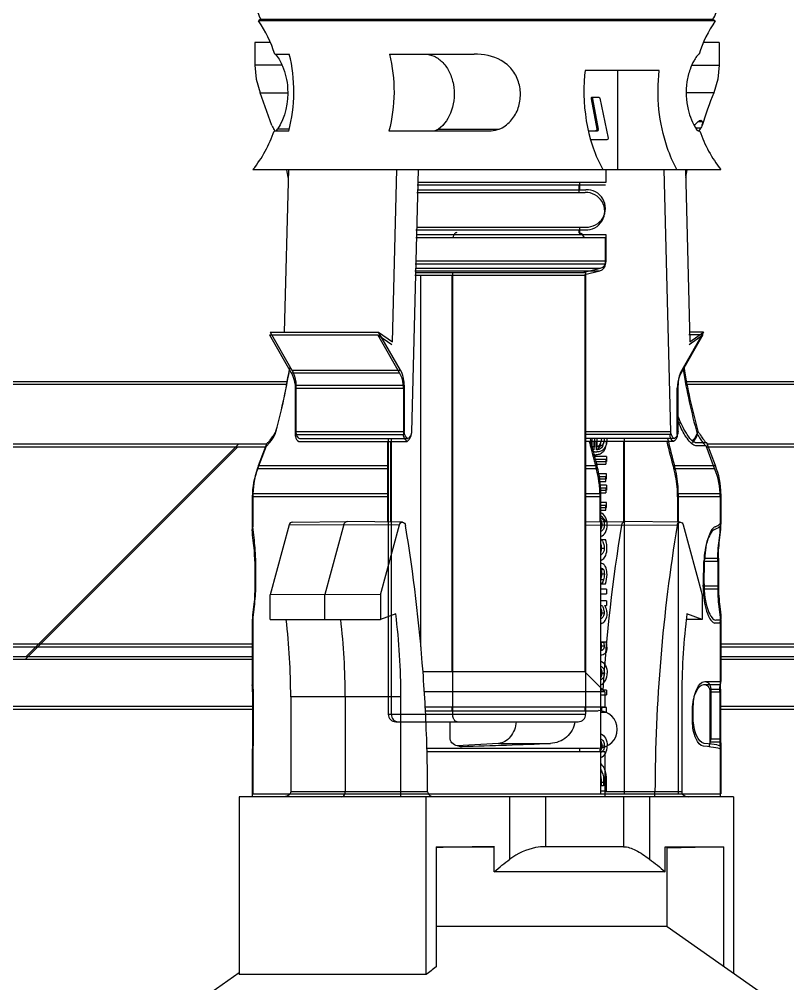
# Model space of a CAD drawing. Header units: millimetres. Extents: x 10297564 to 11610295, y -9287743 to -8409454.
# Drawn here: x 10533143 to 10533761, y -9103235 to -9102460 of the extents above; entities that cross this region are included whole.
import ezdxf

# ---------------------------------------------------------------- set-up
doc = ezdxf.new("R2010")
doc.units = ezdxf.units.MM
doc.header["$LTSCALE"] = 100
doc.layers.add('-0', color=7, linetype='Continuous')

# ---------------------------------------------------------------- blocks, each defined once
blk = doc.blocks.new('인버터 외형도')
at = {"layer": '-0', "linetype": 'Continuous'}
for p, q in [((123147.56, 34298.07), (123146.15, 34297.1)), ((123421.5, 34297.1), (123146.15, 34297.1)), ((123147.56, 34298.07), (123420.09, 34298.07)), ((123420.09, 34298.07), (123421.5, 34297.1)), ((123153.22, 34284.11), (123143.87, 34284.11)), ((123143.87, 34284.11), (123143.87, 34270.43)), ((123423.78, 34284.11), (123414.43, 34284.11)), ((123423.78, 34284.11), (123423.78, 34270.43)), ((123155.88, 34277.06), (123164.65, 34277.06)), ((123225.07, 34277.06), (123276.03, 34277.06)), ((123411.65, 34277.06), (123411.77, 34277.06)), ((123160.22, 34270.43), (123143.87, 34270.43)), ((123143.87, 34270.43), (123144.67, 34261.95)), ((123387.75, 34267.11), (123343.02, 34267.11)), ((123362.58, 34267.11), (123362.58, 34207.48)), ((123407.43, 34270.43), (123423.78, 34270.43)), ((123423.78, 34270.43), (123422.98, 34261.95)), ((123144.67, 34261.95), (123147.06, 34253.77)), ((123422.98, 34261.95), (123420.59, 34253.77)), ((123147.06, 34253.77), (123163.64, 34253.77)), ((123154.12, 34234.02), (123147.06, 34253.77)), ((123347.62, 34250.08), (123346.61, 34250.08)), ((123346.61, 34250.08), (123350.04, 34231.82)), ((123347.16, 34251.02), (123351.31, 34251.02)), ((123351.04, 34231.82), (123347.62, 34250.08)), ((123351.85, 34250.47), (123356.83, 34226.48)), ((123420.59, 34253.77), (123404.01, 34253.77)), ((123409.67, 34232.66), (123412.84, 34232.66)), ((123411.19, 34236.39), (123413.63, 34236.39)), ((123164.29, 34230.71), (123155.43, 34230.71)), ((123156.01, 34230.85), (123156.09, 34230.72)), ((123164.5, 34231.77), (123157.46, 34231.77)), ((123286.41, 34230.71), (123224.71, 34230.71)), ((123254.52, 34231.77), (123291.17, 34231.77)), ((123349.52, 34230.89), (123345.04, 34230.66)), ((123345.05, 34230.6), (123350.52, 34230.89)), ((123350.52, 34230.89), (123349.52, 34230.89)), ((123351.04, 34231.82), (123350.04, 34231.82)), ((123412.22, 34230.71), (123411.22, 34230.71)), ((123411.64, 34230.85), (123411.55, 34230.72)), ((123346.5, 34225.53), (123356.3, 34225.53)), ((123142.74, 34207.48), (123424.91, 34207.48)), ((123164.08, 34207.48), (123161.61, 34109.5)), ((123163.16, 34207.49), (123163.19, 34207.32)), ((123226.82, 34103.7), (123229.44, 34207.48)), ((123242.3, 34207.48), (123238.31, 34049.4)), ((123355.76, 34199.95), (123355.76, 34207.48)), ((123394.69, 34049.4), (123390.7, 34207.48)), ((123403.56, 34207.48), (123406.18, 34103.7)), ((123404.49, 34207.49), (123404.46, 34207.32)), ((123241.67, 34198.23), (123355.32, 34198.23)), ((123242.11, 34199.95), (123355.76, 34199.95)), ((123339.37, 34193.62), (123339.37, 34198.23)), ((123339.81, 34195.34), (123339.81, 34199.95)), ((123241.56, 34193.62), (123343.05, 34193.62)), ((123241.99, 34195.34), (123343.48, 34195.34)), ((123241.03, 34171.05), (123343.05, 34171.05)), ((123355.76, 34168.05), (123241.3, 34168.05)), ((123241.46, 34172.77), (123343.48, 34172.77)), ((123339.37, 34169.26), (123339.37, 34171.05)), ((123339.81, 34168.05), (123339.81, 34172.77)), ((123355.76, 34152.45), (123355.76, 34168.05)), ((123355.32, 34166.33), (123240.87, 34166.33)), ((123355.32, 34150.74), (123355.32, 34166.33)), ((123240.48, 34150.74), (123355.32, 34150.74)), ((123240.91, 34152.45), (123355.76, 34152.45)), ((123240.37, 34146.34), (123351.86, 34146.34)), ((123240.73, 34145.47), (123343.34, 34145.47)), ((123240.8, 34148.06), (123352.29, 34148.06)), ((123263.23, 33879.11), (123263.23, 34145.47)), ((123341.46, 34145.47), (123352.29, 34148.06)), ((123342.83, 34144.19), (123351.86, 34146.34)), ((123343.34, 34145.47), (123343.34, 33879.11)), ((123240.3, 34143.76), (123342.91, 34143.76)), ((123243.69, 34143.76), (123243.69, 33919.73)), ((123262.79, 33904.61), (123262.79, 34143.76)), ((123263.14, 34143.76), (123263.14, 33904.61)), ((123342.83, 34144.19), (123342.83, 34143.76)), ((123342.91, 34143.76), (123342.91, 33904.61)), ((123152.72, 34107.78), (123218.08, 34107.78)), ((123152.72, 34107.78), (123165.83, 34084.92)), ((123153.16, 34109.5), (123218.51, 34109.5)), ((123153.16, 34109.5), (123166.26, 34086.63)), ((123218.08, 34107.78), (123226.39, 34101.98)), ((123231.18, 34084.92), (123218.08, 34107.78)), ((123218.51, 34109.5), (123226.82, 34103.7)), ((123231.62, 34086.63), (123218.51, 34109.5)), ((123414.06, 34107.78), (123400.95, 34084.92)), ((123414.49, 34109.5), (123401.39, 34086.63)), ((123414.06, 34107.78), (123405.6, 34107.78)), ((123405.75, 34101.98), (123414.06, 34107.78)), ((123414.49, 34109.5), (123406.03, 34109.5)), ((123406.18, 34103.7), (123414.49, 34109.5)), ((123166.26, 34086.63), (123231.62, 34086.63)), ((123165.83, 34084.92), (123231.18, 34084.92)), ((123163.03, 34077.84), (122952.27, 34077.84)), ((123163.47, 34079.56), (122952.71, 34079.56)), ((123168.16, 34075.73), (123233.51, 34075.73)), ((123168.16, 34075.73), (123168.16, 34047.84)), ((123168.59, 34077.44), (123233.94, 34077.44)), ((123168.59, 34077.44), (123168.59, 34049.55)), ((123233.51, 34075.73), (123233.51, 34047.84)), ((123233.94, 34077.44), (123233.94, 34049.55)), ((123398.62, 34047.84), (123398.62, 34075.73)), ((123399.06, 34049.55), (123399.06, 34077.44)), ((123614.5, 34077.84), (123403.74, 34077.84)), ((123614.94, 34079.56), (123404.18, 34079.56)), ((123168.16, 34047.84), (123233.51, 34047.84)), ((123168.59, 34049.55), (123233.94, 34049.55)), ((123394.25, 34047.68), (123342.91, 34047.68)), ((123394.69, 34049.4), (123343.34, 34049.4)), ((123150.55, 34040.22), (122964.76, 34040.22)), ((123150.99, 34041.94), (122965.19, 34041.94)), ((123005.57, 33912.3), (123133.49, 34040.22)), ((123006.01, 33914.02), (123133.92, 34041.94)), ((123145.64, 34027.26), (123150.83, 34040.95)), ((123146.07, 34028.98), (123151.26, 34042.66)), ((123150.99, 34040.94), (123150.83, 34040.95)), ((123151.01, 34040.94), (123150.99, 34040.94)), ((123151.43, 34042.65), (123151.26, 34042.66)), ((123151.44, 34042.65), (123151.43, 34042.65)), ((123170.34, 34043.61), (123235.7, 34043.61)), ((123170.78, 34045.32), (123236.13, 34045.32)), ((123223.87, 34043.61), (123223.87, 33995.08)), ((123224.31, 34045.32), (123224.31, 33879.11)), ((123225.69, 34043.61), (123225.69, 33995.06)), ((123225.7, 34043.61), (123225.7, 33995.06)), ((123226.14, 34045.32), (123226.14, 33879.11)), ((123396.44, 34043.61), (123342.91, 34043.6)), ((123396.87, 34045.32), (123343.34, 34045.32)), ((123346.74, 34043.6), (123346.74, 34038.92)), ((123347.17, 34045.32), (123347.17, 34040.64)), ((123348.25, 34043.6), (123348.25, 34038.43)), ((123348.68, 34045.32), (123348.68, 34040.15)), ((123349.84, 34038.43), (123349.84, 34043.6)), ((123350.28, 34040.15), (123350.28, 34045.32)), ((123366.12, 34043.61), (123366.12, 33995.39)), ((123366.55, 34045.32), (123366.55, 33831.08)), ((123421.14, 34027.26), (123415.95, 34040.95)), ((123602.02, 34040.22), (123416.23, 34040.22)), ((123421.57, 34028.98), (123416.38, 34042.66)), ((123602.46, 34041.94), (123416.66, 34041.94)), ((123355.97, 34034.43), (123348.8, 34034.43)), ((123355.97, 34034.43), (123355.97, 34031.57)), ((123146.07, 34028.98), (123224.31, 34028.98)), ((123343.34, 34028.98), (123350.19, 34028.98)), ((123355.53, 34032.71), (123348.37, 34032.71)), ((123349.09, 34029.85), (123355.53, 34029.85)), ((123349.53, 34031.57), (123355.97, 34031.57)), ((123355.53, 34032.71), (123355.53, 34029.85)), ((123396.94, 34028.98), (123421.57, 34028.98)), ((123145.64, 34027.26), (123223.95, 34027.26)), ((123342.83, 34027.26), (123349.75, 34027.26)), ((123355.97, 34023.98), (123351.34, 34023.98)), ((123355.97, 34021.13), (123355.97, 34023.98)), ((123396.5, 34027.26), (123421.14, 34027.26)), ((123355.53, 34022.26), (123350.9, 34022.26)), ((123351.33, 34019.41), (123355.53, 34019.41)), ((123351.77, 34021.13), (123355.97, 34021.13)), ((123355.97, 34017.12), (123352.25, 34017.12)), ((123355.53, 34019.41), (123355.53, 34022.26)), ((123355.97, 34017.12), (123355.97, 34014.27)), ((123224.31, 34011.95), (123142.74, 34011.95)), ((123142.74, 34011.95), (123142.74, 33992.14)), ((123352.48, 34011.95), (123343.34, 34011.95)), ((123355.53, 34015.4), (123351.82, 34015.4)), ((123351.94, 34012.55), (123355.53, 34012.55)), ((123352.38, 34014.27), (123355.97, 34014.27)), ((123352.48, 33831.08), (123352.48, 34011.95)), ((123355.53, 34015.4), (123355.53, 34012.55)), ((123424.91, 34011.95), (123399.23, 34011.95)), ((123399.23, 34011.95), (123399.23, 33831.08)), ((123424.91, 34011.95), (123424.91, 33993.64)), ((123223.95, 34010.23), (123142.31, 34010.23)), ((123142.31, 34010.23), (123142.31, 33990.42)), ((123352.04, 34010.23), (123342.83, 34010.23)), ((123352.04, 33995.2), (123352.04, 34010.23)), ((123355.97, 34006.68), (123352.48, 34006.68)), ((123355.97, 34003.82), (123355.97, 34006.68)), ((123424.47, 34010.23), (123398.79, 34010.23)), ((123398.79, 34010.23), (123398.79, 33994.99)), ((123424.47, 34010.23), (123424.47, 33991.92)), ((123355.53, 34004.96), (123352.04, 34004.96)), ((123352.04, 34002.1), (123355.53, 34002.1)), ((123352.48, 34003.82), (123355.97, 34003.82)), ((123355.53, 34002.1), (123355.53, 34004.96)), ((123166.35, 33994.97), (123199.57, 33995.4)), ((123199.57, 33995.4), (123199.62, 33995.4)), ((123232.85, 33994.97), (123199.62, 33995.4)), ((123342.83, 33995.08), (123367.16, 33995.4)), ((123367.16, 33995.4), (123367.2, 33995.4)), ((123400.43, 33994.97), (123367.2, 33995.4)), ((123424.44, 33993.73), (123424.15, 33993.64)), ((123164.57, 33993.27), (123153.18, 33951.18)), ((123164.57, 33993.27), (123197.5, 33993.42)), ((123197.5, 33993.42), (123186.09, 33951.26)), ((123197.5, 33993.42), (123231.03, 33993.27)), ((123219.64, 33951.18), (123231.03, 33993.27)), ((123365, 33993.05), (123342.83, 33992.98)), ((123353.12, 33993.34), (123354.64, 33993.34)), ((123398.54, 33992.95), (123365, 33993.05)), ((123402.21, 33993.27), (123413.59, 33951.18)), ((123424.01, 33992.01), (123423.72, 33991.92)), ((123352.48, 33984.38), (123355.33, 33984.38)), ((123352.48, 33984.21), (123353.14, 33984.21)), ((123353.14, 33984.38), (123353.14, 33984.21)), ((123353.03, 33979.33), (123354.55, 33979.33)), ((123143.8, 33971.43), (123143.8, 33954.74)), ((123144.23, 33973.15), (123144.23, 33956.46)), ((123414.7, 33971.43), (123422.98, 33971.43)), ((123415.14, 33973.15), (123423.41, 33973.15)), ((123422.98, 33971.43), (123422.98, 33954.74)), ((123423.41, 33973.15), (123423.41, 33956.46)), ((123352.48, 33970), (123352.63, 33970)), ((123354.24, 33966.08), (123352.72, 33966.08)), ((123354.04, 33960.08), (123352.52, 33960.08)), ((123354.62, 33963.49), (123353.11, 33963.49)), ((123353.09, 33957.91), (123352.48, 33957.91)), ((123352.48, 33957.76), (123355.28, 33957.76)), ((123355.97, 33954.61), (123352.48, 33954.61)), ((123353.09, 33957.91), (123353.09, 33957.76)), ((123355.97, 33954.61), (123355.97, 33951.76)), ((123414.35, 33954.74), (123422.98, 33954.74)), ((123414.78, 33956.46), (123423.41, 33956.46)), ((123186.09, 33951.26), (123153.18, 33951.18)), ((123153.18, 33936.33), (123153.18, 33951.18)), ((123219.64, 33951.18), (123186.09, 33951.26)), ((123186.09, 33936.21), (123186.09, 33951.26)), ((123219.64, 33951.18), (123219.64, 33936.33)), ((123352.48, 33951.76), (123355.97, 33951.76)), ((123355.97, 33947.57), (123352.48, 33947.57)), ((123355.97, 33947.57), (123355.97, 33944.72)), ((123413.59, 33951.18), (123413.59, 33936.33)), ((123352.48, 33944.72), (123353.16, 33944.72)), ((123354.81, 33944.72), (123355.97, 33944.72)), ((123355.09, 33944.23), (123354.81, 33944.72)), ((123142.31, 33935.75), (123142.31, 33897.1)), ((123142.74, 33937.47), (123142.74, 33898.82)), ((123153.18, 33936.33), (123186.09, 33936.21)), ((123186.09, 33936.21), (123219.64, 33936.33)), ((123228.83, 33939.64), (123219.64, 33936.33)), ((123352.95, 33940.33), (123354.46, 33940.33)), ((123413.59, 33936.33), (123404.06, 33936.29)), ((123413.59, 33936.33), (123404.41, 33939.64)), ((123424.44, 33935.84), (123421.76, 33935.84)), ((123424.91, 33935.84), (123424.91, 33898.82)), ((123424.01, 33934.12), (123421.33, 33934.12)), ((123424.47, 33934.12), (123424.47, 33897.1)), ((122973, 33919.83), (123142.31, 33919.83)), ((122973.44, 33921.54), (123142.74, 33921.54)), ((123352.62, 33922.75), (123355.87, 33922.75)), ((123352.62, 33922.58), (123352.62, 33922.75)), ((123352.62, 33922.58), (123354.14, 33922.58)), ((123352.99, 33920.3), (123354.51, 33920.3)), ((123354.14, 33922.75), (123354.14, 33922.58)), ((123424.47, 33919.83), (123593.77, 33919.83)), ((123424.91, 33921.54), (123594.21, 33921.54)), ((122973, 33912.3), (123142.31, 33912.3)), ((122973.44, 33914.02), (123142.74, 33914.02)), ((123352.48, 33917.9), (123353.78, 33917.9)), ((123424.47, 33912.3), (123593.77, 33912.3)), ((123424.91, 33914.02), (123594.21, 33914.02)), ((123342.83, 33904.61), (123244.95, 33904.61)), ((123342.83, 33904.61), (123354.87, 33892.57)), ((123353.12, 33903.98), (123354.64, 33903.98)), ((123414.69, 33897.1), (123424.47, 33897.1)), ((123415.13, 33898.82), (123424.91, 33898.82)), ((123142.51, 33892.59), (123142.51, 33862.53)), ((123142.94, 33894.31), (123142.94, 33864.24)), ((123231.95, 33889.56), (123165.49, 33889.56)), ((123165.49, 33889.56), (123165.49, 33832.37)), ((123198.39, 33889.56), (123198.39, 33832.37)), ((123231.95, 33832.37), (123231.95, 33889.56)), ((123354.87, 33892.57), (123245.95, 33892.57)), ((123355.97, 33893.61), (123352.48, 33893.61)), ((123352.48, 33890.75), (123355.97, 33890.75)), ((123354.87, 33892.57), (123354.87, 33883.54)), ((123355.97, 33893.61), (123355.97, 33890.75)), ((123401.29, 33889.56), (123401.29, 33832.37)), ((123418.31, 33892.59), (123424.27, 33892.59)), ((123418.31, 33892.59), (123418.31, 33862.53)), ((123418.75, 33894.31), (123424.71, 33894.31)), ((123418.75, 33894.31), (123418.75, 33864.24)), ((123424.27, 33892.59), (123424.27, 33862.53)), ((123424.71, 33894.31), (123424.71, 33864.24)), ((122973.24, 33883.92), (123142.94, 33883.92)), ((123246.56, 33883.54), (123354.87, 33883.54)), ((123262.79, 33881.28), (123262.79, 33883.54)), ((123342.91, 33883.54), (123342.91, 33881.28)), ((123355.97, 33883.16), (123352.48, 33883.16)), ((123355.97, 33880.31), (123355.97, 33883.16)), ((123408.26, 33876.59), (123408.26, 33883.77)), ((123424.71, 33883.92), (123594.41, 33883.92)), ((122972.8, 33882.2), (123142.51, 33882.2)), ((123224.31, 33879.11), (123343.34, 33879.11)), ((123246.62, 33881.28), (123350.99, 33881.28)), ((123352.48, 33880.31), (123355.97, 33880.31)), ((123407.82, 33874.88), (123407.82, 33882.05)), ((123424.27, 33882.2), (123593.98, 33882.2)), ((123228.82, 33874.59), (123338.83, 33874.59)), ((123261.6, 33864.24), (123261.6, 33874.59)), ((123290.83, 33861.56), (123265.89, 33860.12)), ((123290.83, 33861.56), (123322.13, 33861.56)), ((123353.12, 33860.13), (123354.64, 33860.13)), ((123418.31, 33862.53), (123424.27, 33862.53)), ((123418.75, 33864.24), (123424.71, 33864.24)), ((123142.31, 33858.03), (123142.31, 33858.01)), ((123142.31, 33858.02), (123142.31, 33829.36)), ((123142.74, 33859.74), (123142.74, 33831.08)), ((123142.75, 33859.74), (123142.74, 33859.73)), ((123247.29, 33858.71), (123350.99, 33858.71)), ((123354.87, 33856.45), (123247.36, 33856.45)), ((123268.8, 33859.73), (123268.51, 33859.73)), ((123268.51, 33859.73), (123268.8, 33859.73)), ((123339.82, 33856.45), (123339.82, 33858.71)), ((123354.87, 33856.45), (123354.87, 33829.36)), ((123424.47, 33858.03), (123424.47, 33858.01)), ((123424.47, 33858.02), (123424.47, 33829.36)), ((123424.9, 33859.74), (123424.9, 33859.73)), ((123424.91, 33859.74), (123424.91, 33831.08)), ((123352.48, 33844.45), (123353.18, 33844.45)), ((123352.7, 33838.22), (123354.21, 33838.22)), ((123352.7, 33838.22), (123352.7, 33835.93)), ((123354.21, 33838.22), (123354.21, 33835.93)), ((123355.97, 33832.93), (123355.97, 33838.12)), ((123142.74, 33831.08), (123424.91, 33831.08)), ((123198.39, 33832.37), (123165.49, 33832.37)), ((123231.95, 33832.37), (123198.39, 33832.37)), ((123248.07, 33832.37), (123231.95, 33832.37)), ((123354.21, 33835.93), (123352.48, 33835.93)), ((123352.48, 33832.93), (123355.97, 33832.93)), ((123385.17, 33832.36), (123354.87, 33832.36)), ((123401.29, 33832.37), (123385.17, 33832.37)), ((123432.44, 33829.36), (123134.34, 33829.36)), ((123134.34, 33829.36), (123134.34, 33722.14)), ((123247.12, 33722.14), (123247.12, 33829.36)), ((123297.63, 33791.74), (123297.63, 33829.36)), ((123319.27, 33799.27), (123319.27, 33829.36)), ((123366.1, 33829.36), (123366.1, 33799.27)), ((123381.93, 33829.36), (123381.93, 33791.74)), ((123432.44, 33829.36), (123432.44, 33723.15)), ((123253.11, 33799.27), (123288.28, 33799.27)), ((123253.11, 33799.27), (123253.11, 33726.76)), ((123288.28, 33784.22), (123288.28, 33799.27)), ((123366.1, 33799.27), (123319.27, 33799.27)), ((123391.28, 33799.27), (123426.45, 33799.27)), ((123391.28, 33784.22), (123391.28, 33799.27)), ((123392.49, 33751.12), (123392.49, 33799.07)), ((123426.45, 33799.27), (123392.51, 33798.4)), ((123426.45, 33799.27), (123426.45, 33727.34)), ((123391.28, 33784.22), (123288.28, 33784.22)), ((123392.49, 33751.12), (123253.11, 33751.12)), ((123392.49, 33751.12), (123449.48, 33711.22)), ((123134.34, 33723.15), (123117.3, 33711.22)), ((123247.12, 33722.14), (123134.34, 33722.14))]:
    blk.add_line(p, q, dxfattribs=at)
for centre, radius, start, end in [((123159.97, 34306.58), 15.05, 180, 214.43195), ((123407.68, 34306.58), 15.05, 325.56805, 0), ((123084.12, 34254.58), 75.2, 17.39487, 34.43195), ((123483.53, 34254.58), 75.2, 145.56805, 162.60513), ((123700.54, 34142.6), 301.21, 158.3408, 162.33186), ((123409.36, 34235.34), 4.38, 342.3369, 356.39729), ((123084.12, 34254.58), 75.2, 321.21514, 341.49158), ((123100.83, 34195.71), 65.42, 32.49335, 33.62815), ((123466.81, 34195.71), 65.42, 146.37185, 147.50665), ((123483.53, 34254.58), 75.2, 198.50842, 218.78486), ((122815.75, 34140.4), 353.83, 10.15237, 10.90194), ((123751.9, 34140.4), 353.83, 169.09806, 169.84763), ((123343.59, 34182.34), 11.29, 267.25402, 92.74598), ((123344.02, 34184.06), 11.29, 267.25402, 92.74598), ((123338.32, 34164.96), 4.51, 17.87844, 76.28121), ((123350.81, 34150.74), 4.51, 283.44301, 0), ((123351.24, 34152.45), 4.51, 283.44301, 0), ((122812.17, 34143.63), 357.02, 344.47703, 350.86929), ((122812.61, 34145.34), 357.02, 344.47703, 350.86929), ((123754.61, 34143.63), 357.02, 189.13071, 195.52297), ((123755.04, 34145.34), 357.02, 189.13071, 195.52297), ((123740.61, 34136.49), 405.83, 193.23406, 193.9247), ((123741.04, 34138.21), 405.83, 193.23406, 193.9247), ((123737.61, 34137.36), 402.3, 193.92431, 194.83175), ((123783.56, 34135.56), 401.93, 193.22874, 195.63172), ((123784, 34137.28), 401.93, 193.22874, 195.63172), ((123402.12, 34048.75), 8.09, 308.18331, 313.75412), ((123402.56, 34050.47), 8.09, 308.18331, 313.75412), ((123737.18, 34135.64), 402.3, 193.92431, 194.83175), ((123348.18, 34043.71), 8.16, 266.16362, 270.03923), ((123348.62, 34045.42), 8.16, 266.16362, 270.03923), ((123734.48, 34136.53), 399.05, 194.83237, 195.25373), ((123187.89, 34011.95), 45.15, 157.84043, 180), ((123734.04, 34134.81), 399.05, 194.83237, 195.25373), ((123732, 34134.26), 396.94, 195.25376, 195.63733), ((123732.44, 34135.98), 396.94, 195.25376, 195.63733), ((123292.14, 34012.76), 60.27, 10.73423, 15.61023), ((123379.76, 34011.95), 45.15, 0, 22.15957), ((123187.45, 34010.23), 45.15, 157.84043, 180), ((123291.71, 34011.05), 60.27, 10.73423, 15.61023), ((123289.69, 34012.28), 62.77, 8.12246, 10.75337), ((123379.33, 34010.23), 45.15, 0, 22.15957), ((123289.26, 34010.56), 62.77, 8.12246, 10.75337), ((123287.68, 34010.34), 64.36, 4.51834, 8.12096), ((123288.12, 34012.05), 64.36, 4.51834, 8.12096), ((123287.01, 34011.96), 65.47, 2.02114, 4.52227), ((123286.57, 34010.24), 65.47, 2.02114, 4.52227), ((123286.35, 34010.23), 65.69, 0.00049, 2.02344), ((123286.78, 34011.95), 65.69, 0.00049, 2.02344), ((122253.53, 33830.66), 994.49, 4.26683, 9.39206), ((124348.15, 33830.47), 996.5, 170.61064, 176.36571), ((124389.79, 33829.52), 1004.63, 170.63763, 179.83751), ((123346.19, 33979.75), 8.26, 26.96942, 32.73077), ((123352.62, 33966.47), 3.53, 89.98578, 92.36418), ((123463.8, 33954.74), 49.51, 178.50677, 184.10684), ((123462.16, 33954.63), 47.86, 184.10926, 184.56224), ((122761.74, 33889.6), 403.75, 359.99386, 6.64247), ((122795.23, 33889.6), 403.16, 359.99386, 6.64501), ((122828.48, 33889.61), 403.46, 359.99235, 7.12269), ((123805.04, 33889.6), 403.75, 173.35753, 180.00614), ((123799.78, 33890.13), 398.46, 172.86286, 173.3459), ((122241.34, 33829.59), 1006.74, 3.07241, 4.27606), ((122239.6, 33829.49), 1008.47, 2.94451, 3.07268), ((124360.6, 33829.5), 1008.98, 176.92628, 177.0606), ((123228.82, 33879.11), 4.51, 180, 270), ((122237.86, 33829.41), 1010.22, 1.66331, 2.94423), ((123338.83, 33879.11), 4.51, 270, 0), ((123351.11, 33870), 11.29, 270, 90), ((123230.26, 33878.41), 3.82, 253.86245, 269.93315), ((123268.51, 33869.81), 10.08, 260.48105, 270.0038), ((122236.81, 33829.37), 1011.27, 1.53552, 1.66356), ((122236.83, 33829.37), 1011.25, 0.17001, 1.53558), ((124363.63, 33829.37), 1012.02, 178.34025, 178.46114), ((123686.17, 33159.88), 713.37, 127.37738, 127.9845)]:
    blk.add_arc(centre, radius, start, end, dxfattribs=at)
for centre, major_axis, ratio, start_param, end_param in [((123283.82, 33983.04), (141.08, 11.82), 0.074469, -0.229432, -0.109815), ((123283.39, 33981.33), (141.08, 11.82), 0.074469, -0.229432, -0.109815), ((123283.39, 32967.36), (105.03, 2245.68), 0.041946, -1.112951, -1.105392), ((123283.82, 32969.07), (105.03, 2245.68), 0.041946, -1.112951, -1.105392), ((123283.82, 33864.23), (141.08, 4.49), 0.028613, -1.678421, -1.296739), ((123283.82, 33864.23), (141.08, -4.49), 0.028613, 0.000911, 0.380599), ((123283.39, 33862.51), (141.08, -4.49), 0.028613, 0.000911, 0.380599), ((123283.39, 33797.79), (109.11, 1.27), 0.01297, 1.52577, 1.852745)]:
    blk.add_ellipse(centre, major_axis=major_axis, ratio=ratio, start_param=start_param, end_param=end_param, dxfattribs=at)
for points, knots in [([(123156, 34277.06), (123156.04, 34277.06), (123156.38, 34276.89), (123156.59, 34276.6), (123156.79, 34276.36)], [0, 0, 0, 0, 0.112433, 1, 1, 1, 1]), ([(123156.79, 34276.36), (123158.41, 34274.43), (123161.66, 34268.04), (123165.33, 34252.83), (123162.19, 34238.87), (123157.46, 34231.77)], [0, 0, 0, 0, 0.16177, 0.451835, 1, 1, 1, 1]), ([(123246.23, 34277.06), (123248.22, 34277.06), (123252.39, 34276.08), (123257.67, 34272.04), (123261.62, 34266.05), (123264.65, 34256.28), (123263.96, 34243.43), (123258.31, 34234.45), (123254.52, 34231.77)], [0, 0, 0, 0, 0.10526, 0.21859, 0.343601, 0.478661, 0.754461, 1, 1, 1, 1]), ([(123291.17, 34231.77), (123293.69, 34232.93), (123298.38, 34236.19), (123302.88, 34243.5), (123304.46, 34251.96), (123303.3, 34260.5), (123299.31, 34268.16), (123290.5, 34275.55), (123281.66, 34277.06), (123276.03, 34277.06)], [0, 0, 0, 0, 0.123594, 0.24703, 0.373031, 0.499833, 0.624763, 0.748896, 1, 1, 1, 1]), ([(123411.65, 34277.06), (123411.52, 34277.06), (123411.18, 34276.72), (123410.6, 34276.09), (123409.73, 34274.85), (123408.1, 34272.16), (123405.97, 34267.34), (123403.45, 34257.49), (123404, 34244.71), (123407.81, 34235.34), (123410.19, 34231.77)], [0, 0, 0, 0, 0.007882, 0.026283, 0.056767, 0.100145, 0.223474, 0.382882, 0.731976, 1, 1, 1, 1]), ([(123343.02, 34267.11), (123342.61, 34263.59), (123341.68, 34249.63), (123343.44, 34235.47), (123346.35, 34225.43)], [0, 0, 0, 0, 0.25269, 1, 1, 1, 1]), ([(123398.42, 34207.48), (123396.09, 34211.71), (123387.93, 34230.44), (123385.96, 34251.67), (123387.75, 34267.11)], [0, 0, 0, 0, 0.237243, 1, 1, 1, 1]), ([(123347.16, 34251.02), (123346.99, 34251.02), (123346.62, 34250.88), (123346.64, 34250.44), (123346.75, 34250.32)], [0, 0, 0, 0, 0.495934, 1, 1, 1, 1]), ([(123347.62, 34250.08), (123347.58, 34250.28), (123347.58, 34250.55), (123347.78, 34250.94), (123347.97, 34250.84), (123348.02, 34250.78)], [0, 0, 0, 0, 0.570403, 0.776467, 1, 1, 1, 1]), ([(123351.31, 34251.02), (123351.43, 34251.02), (123351.7, 34250.98), (123351.75, 34250.67), (123351.71, 34250.54)], [0, 0, 0, 0, 0.462251, 1, 1, 1, 1]), ([(123408.91, 34234.02), (123409.61, 34234.9), (123410.71, 34236.13), (123412.24, 34237.18), (123412.82, 34237.18)], [0, 0, 0, 0, 0.661638, 1, 1, 1, 1]), ([(123156.43, 34230.71), (123156.5, 34230.74), (123156.92, 34231.01), (123157.22, 34231.42), (123157.46, 34231.77)], [0, 0, 0, 0, 0.153665, 1, 1, 1, 1]), ([(123350.04, 34231.82), (123350.07, 34231.62), (123350.08, 34231.36), (123349.89, 34230.97), (123349.7, 34231.07), (123349.64, 34231.13)], [0, 0, 0, 0, 0.56989, 0.777708, 1, 1, 1, 1]), ([(123350.52, 34230.89), (123350.68, 34230.89), (123351.04, 34231.04), (123351.02, 34231.47), (123350.91, 34231.59)], [0, 0, 0, 0, 0.495235, 1, 1, 1, 1]), ([(123356.83, 34226.48), (123356.88, 34226.28), (123356.88, 34226.01), (123356.68, 34225.6), (123356.49, 34225.71), (123356.44, 34225.77)], [0, 0, 0, 0, 0.570797, 0.77705, 1, 1, 1, 1]), ([(123411.22, 34230.71), (123411.15, 34230.74), (123410.73, 34231.01), (123410.43, 34231.42), (123410.19, 34231.77)], [0, 0, 0, 0, 0.153665, 1, 1, 1, 1]), ([(123346.35, 34225.43), (123346.81, 34223.82), (123348.77, 34217.66), (123351.37, 34211.68), (123353.69, 34207.48)], [0, 0, 0, 0, 0.257542, 1, 1, 1, 1]), ([(123265.64, 34169.47), (123265.38, 34169.47), (123264, 34169.02), (123263.45, 34167.44), (123263.26, 34166.35)], [0, 0, 0, 0, 0.19242, 1, 1, 1, 1]), ([(123166.26, 34086.63), (123166.64, 34085.97), (123168.02, 34083.09), (123168.59, 34079.86), (123168.59, 34077.44)], [0, 0, 0, 0, 0.240977, 1, 1, 1, 1]), ([(123233.94, 34077.44), (123233.94, 34078.27), (123233.75, 34081.44), (123232.79, 34084.59), (123231.62, 34086.63)], [0, 0, 0, 0, 0.258385, 1, 1, 1, 1]), ([(123401.39, 34086.63), (123401, 34085.97), (123399.63, 34083.09), (123399.06, 34079.86), (123399.06, 34077.44)], [0, 0, 0, 0, 0.240977, 1, 1, 1, 1]), ([(123165.83, 34084.92), (123166.21, 34084.25), (123167.58, 34081.38), (123168.16, 34078.14), (123168.16, 34075.73)], [0, 0, 0, 0, 0.240977, 1, 1, 1, 1]), ([(123233.51, 34075.73), (123233.51, 34076.55), (123233.32, 34079.72), (123232.35, 34082.87), (123231.18, 34084.92)], [0, 0, 0, 0, 0.258385, 1, 1, 1, 1]), ([(123400.95, 34084.92), (123400.57, 34084.25), (123399.19, 34081.38), (123398.62, 34078.14), (123398.62, 34075.73)], [0, 0, 0, 0, 0.240977, 1, 1, 1, 1]), ([(123404.92, 34047.19), (123404.35, 34048.05), (123402.02, 34051.8), (123400.16, 34055.83), (123399, 34059)], [0, 0, 0, 0, 0.233923, 1, 1, 1, 1]), ([(123404.48, 34045.48), (123403.91, 34046.33), (123401.58, 34050.08), (123399.72, 34054.11), (123398.56, 34057.28)], [0, 0, 0, 0, 0.233923, 1, 1, 1, 1]), ([(123156.17, 34048.08), (123155.58, 34047.07), (123154.47, 34045.35), (123152.95, 34043.1), (123151.81, 34041.86), (123151.28, 34040.98), (123151.01, 34040.94)], [0, 0, 0, 0, 0.397888, 0.698366, 0.904767, 1, 1, 1, 1]), ([(123156.6, 34049.8), (123156.01, 34048.78), (123154.9, 34047.07), (123153.38, 34044.81), (123152.25, 34043.58), (123151.72, 34042.69), (123151.44, 34042.65)], [0, 0, 0, 0, 0.397888, 0.698366, 0.904767, 1, 1, 1, 1]), ([(123168.16, 34047.84), (123168.16, 34047.38), (123168.32, 34045.77), (123169.29, 34044.13), (123170.34, 34043.6)], [0, 0, 0, 0, 0.278211, 1, 1, 1, 1]), ([(123168.59, 34049.55), (123168.59, 34049.1), (123168.75, 34047.49), (123169.73, 34045.85), (123170.78, 34045.32)], [0, 0, 0, 0, 0.278211, 1, 1, 1, 1]), ([(123235.7, 34043.61), (123235.37, 34043.77), (123234.04, 34044.79), (123233.51, 34046.57), (123233.51, 34047.84)], [0, 0, 0, 0, 0.225879, 1, 1, 1, 1]), ([(123236.13, 34045.32), (123235.8, 34045.49), (123234.48, 34046.5), (123233.94, 34048.29), (123233.94, 34049.55)], [0, 0, 0, 0, 0.225879, 1, 1, 1, 1]), ([(123237.88, 34047.68), (123237.87, 34047.24), (123237.67, 34045.69), (123236.72, 34044.12), (123235.7, 34043.61)], [0, 0, 0, 0, 0.277927, 1, 1, 1, 1]), ([(123238.31, 34049.4), (123238.3, 34048.96), (123238.11, 34047.41), (123237.15, 34045.83), (123236.13, 34045.32)], [0, 0, 0, 0, 0.277927, 1, 1, 1, 1]), ([(123396.43, 34043.6), (123396.11, 34043.76), (123394.83, 34044.75), (123394.28, 34046.46), (123394.25, 34047.68)], [0, 0, 0, 0, 0.226072, 1, 1, 1, 1]), ([(123396.87, 34045.32), (123396.55, 34045.48), (123395.27, 34046.47), (123394.72, 34048.17), (123394.69, 34049.4)], [0, 0, 0, 0, 0.226072, 1, 1, 1, 1]), ([(123398.62, 34047.84), (123398.62, 34047.38), (123398.46, 34045.77), (123397.49, 34044.13), (123396.43, 34043.6)], [0, 0, 0, 0, 0.278211, 1, 1, 1, 1]), ([(123399.06, 34049.55), (123399.06, 34049.1), (123398.89, 34047.49), (123397.92, 34045.85), (123396.87, 34045.32)], [0, 0, 0, 0, 0.278211, 1, 1, 1, 1]), ([(123410.19, 34042.74), (123409.33, 34042.75), (123407.17, 34044.13), (123405.74, 34045.96), (123404.92, 34047.19)], [0, 0, 0, 0, 0.366178, 1, 1, 1, 1]), ([(123410.61, 34048.08), (123410.48, 34047.57), (123409.87, 34045.68), (123408.78, 34043.91), (123407.72, 34042.9)], [0, 0, 0, 0, 0.264821, 1, 1, 1, 1]), ([(123411.04, 34049.8), (123410.91, 34049.29), (123410.3, 34047.39), (123409.21, 34045.63), (123408.16, 34044.62)], [0, 0, 0, 0, 0.264821, 1, 1, 1, 1]), ([(123410.61, 34048.08), (123411.2, 34047.07), (123412.31, 34045.35), (123413.83, 34043.1), (123414.96, 34041.86), (123415.49, 34040.98), (123415.77, 34040.94)], [0, 0, 0, 0, 0.397888, 0.698366, 0.904767, 1, 1, 1, 1]), ([(123411.04, 34049.8), (123411.64, 34048.78), (123412.75, 34047.07), (123414.27, 34044.81), (123415.4, 34043.58), (123415.93, 34042.69), (123416.21, 34042.65)], [0, 0, 0, 0, 0.397888, 0.698366, 0.904767, 1, 1, 1, 1]), ([(123150.83, 34040.95), (123150.83, 34040.96), (123150.89, 34040.94), (123150.91, 34040.96), (123150.94, 34040.96)], [0, 0, 0, 0, 0.259295, 1, 1, 1, 1]), ([(123151.26, 34042.66), (123151.27, 34042.67), (123151.32, 34042.66), (123151.35, 34042.67), (123151.38, 34042.67)], [0, 0, 0, 0, 0.259295, 1, 1, 1, 1]), ([(123355.78, 34043.6), (123355.74, 34041.51), (123355.27, 34038.26), (123352.21, 34035.79), (123350.5, 34035.54), (123349.7, 34035.54)], [0, 0, 0, 0, 0.557075, 0.785654, 1, 1, 1, 1]), ([(123354.11, 34043.6), (123354.06, 34042.23), (123353.58, 34039.45), (123350.92, 34038.43), (123349.84, 34038.43)], [0, 0, 0, 0, 0.560612, 1, 1, 1, 1]), ([(123356.22, 34045.32), (123356.17, 34043.23), (123355.71, 34039.98), (123352.64, 34037.51), (123350.94, 34037.26), (123350.13, 34037.26)], [0, 0, 0, 0, 0.557075, 0.785654, 1, 1, 1, 1]), ([(123354.54, 34045.32), (123354.49, 34043.94), (123354.02, 34041.17), (123351.36, 34040.15), (123350.28, 34040.15)], [0, 0, 0, 0, 0.560612, 1, 1, 1, 1]), ([(123350.76, 34039.15), (123351.06, 34039.37), (123352.22, 34040.57), (123352.54, 34042.33), (123352.59, 34043.6)], [0, 0, 0, 0, 0.222895, 1, 1, 1, 1]), ([(123351.2, 34040.87), (123351.49, 34041.09), (123352.66, 34042.28), (123352.98, 34044.05), (123353.02, 34045.32)], [0, 0, 0, 0, 0.222895, 1, 1, 1, 1]), ([(123409.76, 34041.03), (123408.9, 34041.03), (123406.74, 34042.41), (123405.31, 34044.24), (123404.48, 34045.48)], [0, 0, 0, 0, 0.366178, 1, 1, 1, 1]), ([(123415.84, 34040.96), (123415.62, 34040.97), (123413.59, 34041), (123411.57, 34041.01), (123409.76, 34041.03)], [0, 0, 0, 0, 0.107927, 1, 1, 1, 1]), ([(123416.27, 34042.67), (123416.05, 34042.68), (123414.03, 34042.72), (123412, 34042.73), (123410.19, 34042.74)], [0, 0, 0, 0, 0.107927, 1, 1, 1, 1]), ([(123415.95, 34040.95), (123415.95, 34040.96), (123415.89, 34040.94), (123415.86, 34040.96), (123415.84, 34040.96)], [0, 0, 0, 0, 0.259295, 1, 1, 1, 1]), ([(123416.38, 34042.66), (123416.38, 34042.67), (123416.33, 34042.66), (123416.3, 34042.67), (123416.27, 34042.67)], [0, 0, 0, 0, 0.259295, 1, 1, 1, 1]), ([(123399.23, 34011.95), (123399.23, 34013.41), (123399.04, 34019.14), (123398.09, 34024.86), (123396.94, 34028.98)], [0, 0, 0, 0, 0.253654, 1, 1, 1, 1]), ([(123398.79, 34010.23), (123398.79, 34011.69), (123398.6, 34017.42), (123397.65, 34023.14), (123396.5, 34027.26)], [0, 0, 0, 0, 0.253654, 1, 1, 1, 1]), ([(123356.29, 33993.34), (123356.29, 33994.91), (123355.92, 33997.87), (123353.66, 34000.03), (123352.48, 34000.48)], [0, 0, 0, 0, 0.55283, 1, 1, 1, 1]), ([(123355.29, 33995.24), (123355.14, 33995.68), (123354.48, 33997.17), (123353.14, 33998.35), (123352.04, 33998.77)], [0, 0, 0, 0, 0.28173, 1, 1, 1, 1]), ([(123352.48, 33997.49), (123353.15, 33997.17), (123354.42, 33995.94), (123354.64, 33994.23), (123354.64, 33993.34)], [0, 0, 0, 0, 0.450968, 1, 1, 1, 1]), ([(123365, 33993.05), (123365.05, 33993.36), (123365.34, 33994.42), (123366.37, 33995.39), (123367.16, 33995.4)], [0, 0, 0, 0, 0.291438, 1, 1, 1, 1]), ([(123424.91, 33992.14), (123424.91, 33992.37), (123424.89, 33992.86), (123424.78, 33993.77), (123424.44, 33993.77)], [0, 0, 0, 0, 0.405084, 1, 1, 1, 1]), ([(123143.8, 33971.43), (123143.8, 33975.59), (123143.29, 33981.93), (123142.31, 33988.23), (123142.31, 33990.42)], [0, 0, 0, 0, 0.655031, 1, 1, 1, 1]), ([(123144.23, 33973.15), (123144.23, 33977.31), (123143.73, 33983.65), (123142.74, 33989.95), (123142.74, 33992.14)], [0, 0, 0, 0, 0.655031, 1, 1, 1, 1]), ([(123352.48, 33986.19), (123353.66, 33986.65), (123355.91, 33988.81), (123356.29, 33991.77), (123356.29, 33993.34)], [0, 0, 0, 0, 0.447583, 1, 1, 1, 1]), ([(123354.64, 33993.34), (123354.64, 33992.45), (123354.41, 33990.74), (123353.15, 33989.5), (123352.48, 33989.19)], [0, 0, 0, 0, 0.548555, 1, 1, 1, 1]), ([(123420.97, 33990.44), (123420.18, 33990.12), (123418.59, 33988.21), (123415.74, 33982), (123414.82, 33975.82), (123414.7, 33971.25)], [0, 0, 0, 0, 0.124184, 0.337641, 1, 1, 1, 1]), ([(123421.41, 33992.16), (123420.62, 33991.83), (123419.03, 33989.93), (123416.17, 33983.71), (123415.26, 33977.53), (123415.14, 33972.97)], [0, 0, 0, 0, 0.124184, 0.337641, 1, 1, 1, 1]), ([(123422.98, 33971.43), (123422.98, 33975.59), (123423.48, 33981.93), (123424.47, 33988.23), (123424.47, 33990.42)], [0, 0, 0, 0, 0.655031, 1, 1, 1, 1]), ([(123423.41, 33973.15), (123423.41, 33977.31), (123423.92, 33983.65), (123424.91, 33989.95), (123424.91, 33992.14)], [0, 0, 0, 0, 0.655031, 1, 1, 1, 1]), ([(123424.47, 33990.42), (123424.47, 33990.65), (123424.46, 33991.15), (123424.35, 33992.05), (123424.01, 33992.05)], [0, 0, 0, 0, 0.405084, 1, 1, 1, 1]), ([(123354.55, 33979.33), (123354.55, 33978.86), (123354.45, 33977.23), (123353.51, 33975.57), (123352.48, 33974.99)], [0, 0, 0, 0, 0.283736, 1, 1, 1, 1]), ([(123354.76, 33973.67), (123355.03, 33974.05), (123355.98, 33975.81), (123356.22, 33977.86), (123356.22, 33979.38)], [0, 0, 0, 0, 0.232463, 1, 1, 1, 1]), ([(123352.72, 33966.08), (123352.69, 33966.16), (123352.62, 33966.31), (123352.54, 33966.46), (123352.49, 33966.53)], [0, 0, 0, 0, 0.506582, 1, 1, 1, 1]), ([(123352.62, 33967.07), (123352.67, 33967.08), (123352.76, 33967.09), (123352.85, 33967.09), (123352.89, 33967.09)], [0, 0, 0, 0, 0.502339, 1, 1, 1, 1]), ([(123355.21, 33968.3), (123355.06, 33968.56), (123354.47, 33969.43), (123353.38, 33970), (123352.63, 33970)], [0, 0, 0, 0, 0.282778, 1, 1, 1, 1]), ([(123352.89, 33967.09), (123353.16, 33967.09), (123353.81, 33966.97), (123354.1, 33966.38), (123354.24, 33966.08)], [0, 0, 0, 0, 0.453145, 1, 1, 1, 1]), ([(123356.24, 33963.38), (123356.24, 33964.67), (123356.11, 33966.4), (123355.4, 33967.95), (123355.21, 33968.3)], [0, 0, 0, 0, 0.763967, 1, 1, 1, 1]), ([(123143.8, 33954.74), (123143.8, 33950.58), (123143.29, 33944.24), (123142.31, 33937.94), (123142.31, 33935.75)], [0, 0, 0, 0, 0.654978, 1, 1, 1, 1]), ([(123144.23, 33956.46), (123144.23, 33952.3), (123143.73, 33945.96), (123142.74, 33939.66), (123142.74, 33937.47)], [0, 0, 0, 0, 0.654978, 1, 1, 1, 1]), ([(123414.75, 33957.75), (123414.6, 33952.31), (123415.59, 33944.9), (123418.8, 33937.84), (123420.91, 33935.84), (123421.76, 33935.84)], [0, 0, 0, 0, 0.68377, 0.892179, 1, 1, 1, 1]), ([(123422.98, 33954.74), (123422.98, 33950.58), (123423.48, 33944.24), (123424.47, 33937.94), (123424.47, 33935.75)], [0, 0, 0, 0, 0.654978, 1, 1, 1, 1]), ([(123423.41, 33956.46), (123423.41, 33952.3), (123423.92, 33945.96), (123424.91, 33939.66), (123424.91, 33937.47)], [0, 0, 0, 0, 0.654978, 1, 1, 1, 1]), ([(123414.45, 33950.82), (123414.79, 33946.55), (123415.95, 33940.9), (123418.9, 33935.49), (123420.63, 33934.12), (123421.33, 33934.12)], [0, 0, 0, 0, 0.686032, 0.888184, 1, 1, 1, 1]), ([(123354.46, 33940.33), (123354.46, 33939.53), (123354.27, 33938), (123353.08, 33936.97), (123352.48, 33936.71)], [0, 0, 0, 0, 0.551697, 1, 1, 1, 1]), ([(123354.76, 33935.11), (123355.01, 33935.38), (123355.97, 33936.71), (123356.29, 33938.41), (123356.29, 33939.67)], [0, 0, 0, 0, 0.227572, 1, 1, 1, 1]), ([(123424.47, 33935.75), (123424.47, 33935.52), (123424.46, 33935.02), (123424.35, 33934.12), (123424.01, 33934.12)], [0, 0, 0, 0, 0.405009, 1, 1, 1, 1]), ([(123424.91, 33937.47), (123424.91, 33937.23), (123424.89, 33936.74), (123424.78, 33935.84), (123424.44, 33935.84)], [0, 0, 0, 0, 0.405009, 1, 1, 1, 1]), ([(123356.19, 33919.58), (123356.19, 33918.27), (123355.94, 33915.58), (123353.4, 33914.64), (123352.41, 33914.64)], [0, 0, 0, 0, 0.569383, 1, 1, 1, 1]), ([(123352.48, 33911.12), (123353.66, 33910.67), (123355.92, 33908.51), (123356.29, 33905.55), (123356.29, 33903.98)], [0, 0, 0, 0, 0.44717, 1, 1, 1, 1]), ([(123352.48, 33908.12), (123353.15, 33907.81), (123354.42, 33906.58), (123354.64, 33904.87), (123354.64, 33903.98)], [0, 0, 0, 0, 0.450968, 1, 1, 1, 1]), ([(123352.48, 33896.83), (123353.66, 33897.29), (123355.91, 33899.45), (123356.29, 33902.41), (123356.29, 33903.98)], [0, 0, 0, 0, 0.447583, 1, 1, 1, 1]), ([(123354.64, 33903.98), (123354.64, 33903.08), (123354.41, 33901.38), (123353.15, 33900.14), (123352.48, 33899.82)], [0, 0, 0, 0, 0.548555, 1, 1, 1, 1]), ([(123142.51, 33892.59), (123142.51, 33893.28), (123142.44, 33894.4), (123142.48, 33895.95), (123142.24, 33896.55), (123142.39, 33897.1), (123142.31, 33897.1)], [0, 0, 0, 0, 0.461539, 0.771443, 0.943831, 1, 1, 1, 1]), ([(123142.94, 33894.31), (123142.94, 33895), (123142.88, 33896.12), (123142.92, 33897.67), (123142.68, 33898.27), (123142.83, 33898.82), (123142.74, 33898.82)], [0, 0, 0, 0, 0.461539, 0.771443, 0.943831, 1, 1, 1, 1]), ([(123407.82, 33882.05), (123407.82, 33884.06), (123408.23, 33887.88), (123409.83, 33893.16), (123412.63, 33897.1), (123414.69, 33897.1)], [0, 0, 0, 0, 0.346497, 0.644803, 1, 1, 1, 1]), ([(123408.26, 33883.77), (123408.26, 33885.78), (123408.67, 33889.6), (123410.27, 33894.88), (123413.07, 33898.82), (123415.13, 33898.82)], [0, 0, 0, 0, 0.346497, 0.644803, 1, 1, 1, 1]), ([(123416.25, 33896.75), (123416.57, 33896.58), (123417.81, 33895.54), (123418.31, 33893.82), (123418.31, 33892.59)], [0, 0, 0, 0, 0.226903, 1, 1, 1, 1]), ([(123416.69, 33898.47), (123417, 33898.3), (123418.24, 33897.26), (123418.75, 33895.54), (123418.75, 33894.31)], [0, 0, 0, 0, 0.226903, 1, 1, 1, 1]), ([(123424.27, 33892.59), (123424.27, 33893.28), (123424.33, 33894.4), (123424.3, 33895.95), (123424.54, 33896.55), (123424.39, 33897.1), (123424.47, 33897.1)], [0, 0, 0, 0, 0.461539, 0.771443, 0.943831, 1, 1, 1, 1]), ([(123424.71, 33894.31), (123424.71, 33895), (123424.77, 33896.12), (123424.73, 33897.67), (123424.97, 33898.27), (123424.82, 33898.82), (123424.91, 33898.82)], [0, 0, 0, 0, 0.461539, 0.771443, 0.943831, 1, 1, 1, 1]), ([(123263.99, 33875.91), (123263.87, 33876.13), (123263.4, 33877.13), (123263.23, 33878.26), (123263.23, 33879.11)], [0, 0, 0, 0, 0.227425, 1, 1, 1, 1]), ([(123265.82, 33874.59), (123265.65, 33874.59), (123264.87, 33874.73), (123264.29, 33875.39), (123263.99, 33875.91)], [0, 0, 0, 0, 0.218453, 1, 1, 1, 1]), ([(123301.44, 33874.62), (123301.12, 33871.37), (123299.22, 33865.35), (123293.52, 33861.71), (123290.83, 33861.56)], [0, 0, 0, 0, 0.547558, 1, 1, 1, 1]), ([(123336.82, 33874.64), (123336.36, 33871.14), (123332.78, 33864.26), (123325.59, 33861.7), (123322.13, 33861.56)], [0, 0, 0, 0, 0.505338, 1, 1, 1, 1]), ([(123414.43, 33859.84), (123412.36, 33860.06), (123408.54, 33865.83), (123407.82, 33871.25), (123407.82, 33874.88)], [0, 0, 0, 0, 0.363854, 1, 1, 1, 1]), ([(123414.86, 33861.56), (123412.8, 33861.77), (123408.97, 33867.55), (123408.26, 33872.97), (123408.26, 33876.59)], [0, 0, 0, 0, 0.363854, 1, 1, 1, 1]), ([(123352.48, 33867.27), (123353.66, 33866.82), (123355.92, 33864.66), (123356.29, 33861.7), (123356.29, 33860.13)], [0, 0, 0, 0, 0.44717, 1, 1, 1, 1]), ([(123142.51, 33862.53), (123142.51, 33861.38), (123142.35, 33859.89), (123142.41, 33858.36), (123142.31, 33858.01)], [0, 0, 0, 0, 0.762308, 1, 1, 1, 1]), ([(123142.94, 33864.24), (123142.94, 33863.1), (123142.79, 33861.61), (123142.85, 33860.07), (123142.74, 33859.73)], [0, 0, 0, 0, 0.762308, 1, 1, 1, 1]), ([(123266.84, 33859.87), (123265.64, 33860.07), (123263.32, 33860.8), (123261.6, 33863.06), (123261.6, 33864.24)], [0, 0, 0, 0, 0.50589, 1, 1, 1, 1]), ([(123352.48, 33864.28), (123353.15, 33863.96), (123354.42, 33862.73), (123354.64, 33861.02), (123354.64, 33860.13)], [0, 0, 0, 0, 0.450968, 1, 1, 1, 1]), ([(123352.48, 33852.98), (123353.66, 33853.44), (123355.91, 33855.61), (123356.29, 33858.56), (123356.29, 33860.13)], [0, 0, 0, 0, 0.447583, 1, 1, 1, 1]), ([(123354.64, 33860.13), (123354.64, 33859.24), (123354.41, 33857.53), (123353.15, 33856.29), (123352.48, 33855.98)], [0, 0, 0, 0, 0.548555, 1, 1, 1, 1]), ([(123424.27, 33862.53), (123424.27, 33861.38), (123424.43, 33859.89), (123424.37, 33858.36), (123424.47, 33858.01)], [0, 0, 0, 0, 0.762308, 1, 1, 1, 1]), ([(123424.71, 33864.24), (123424.71, 33863.1), (123424.86, 33861.61), (123424.8, 33860.07), (123424.91, 33859.73)], [0, 0, 0, 0, 0.762308, 1, 1, 1, 1]), ([(123355.97, 33838.12), (123355.97, 33840.18), (123355.91, 33842.95), (123355, 33845.52), (123354.75, 33846.12)], [0, 0, 0, 0, 0.759337, 1, 1, 1, 1]), ([(123165.49, 33832.37), (123165.49, 33831.9), (123164.8, 33830.04), (123162.63, 33829.36), (123161.25, 33829.36)], [0, 0, 0, 0, 0.255203, 1, 1, 1, 1]), ([(123196.16, 33829.36), (123197.08, 33829.36), (123198.26, 33830.7), (123198.39, 33831.99), (123198.39, 33832.37)], [0, 0, 0, 0, 0.70473, 1, 1, 1, 1]), ([(123231.74, 33829.36), (123231.98, 33829.36), (123231.69, 33830.96), (123231.95, 33831.6), (123231.95, 33832.37)], [0, 0, 0, 0, 0.2388, 1, 1, 1, 1]), ([(123384.96, 33829.36), (123385.2, 33829.36), (123384.91, 33830.96), (123385.17, 33831.6), (123385.17, 33832.37)], [0, 0, 0, 0, 0.238781, 1, 1, 1, 1]), ([(123401.29, 33832.37), (123401.29, 33831.9), (123401.98, 33830.04), (123404.15, 33829.36), (123405.52, 33829.36)], [0, 0, 0, 0, 0.255203, 1, 1, 1, 1]), ([(123319.27, 33799.27), (123317.23, 33799.27), (123309.51, 33798.59), (123302.17, 33795.15), (123297.63, 33791.74)], [0, 0, 0, 0, 0.264807, 1, 1, 1, 1]), ([(123366.1, 33799.27), (123368.65, 33799.27), (123374.41, 33797.09), (123379.24, 33793.76), (123381.93, 33791.74)], [0, 0, 0, 0, 0.431555, 1, 1, 1, 1])]:
    blk.add_open_spline(points, degree=3, knots=knots, dxfattribs=at)
for points in [[(123164.29, 34230.71), (123168.26, 34245.64), (123168.38, 34262.07), (123164.65, 34277.06)], [(123225.07, 34277.06), (123228.8, 34262.07), (123228.68, 34245.64), (123224.71, 34230.71)], [(123154.12, 34234.02), (123154.27, 34233.53), (123154.51, 34233.07), (123154.81, 34232.66)], [(123154.81, 34232.66), (123154.98, 34232.42), (123155.14, 34232.18), (123155.3, 34231.94)], [(123412.84, 34232.66), (123412.67, 34232.42), (123412.51, 34232.18), (123412.34, 34231.94)], [(123412.82, 34237.18), (123413.2, 34237.18), (123413.55, 34236.75), (123413.63, 34236.39)], [(123413.53, 34234.02), (123413.38, 34233.53), (123413.14, 34233.07), (123412.84, 34232.66)], [(123413.63, 34236.39), (123413.72, 34235.95), (123413.76, 34235.51), (123413.73, 34235.07)], [(123254.52, 34231.77), (123253.67, 34231.2), (123252.65, 34230.81), (123251.63, 34230.71)], [(123291.17, 34231.77), (123289.68, 34231.13), (123288.04, 34230.8), (123286.41, 34230.71)], [(123348.68, 34040.15), (123348.18, 34040.21), (123347.67, 34040.35), (123347.23, 34040.6)], [(123350.28, 34040.39), (123350.61, 34040.5), (123350.92, 34040.67), (123351.2, 34040.87)], [(123348.25, 34038.43), (123347.74, 34038.49), (123347.23, 34038.63), (123346.79, 34038.88)], [(123347.56, 34035.86), (123348.24, 34035.64), (123348.98, 34035.54), (123349.7, 34035.54)], [(123347.99, 34037.57), (123348.68, 34037.35), (123349.41, 34037.26), (123350.13, 34037.26)], [(123349.85, 34038.67), (123350.17, 34038.79), (123350.49, 34038.95), (123350.76, 34039.15)], [(123166.35, 33994.97), (123165.53, 33994.96), (123164.78, 33994.06), (123164.57, 33993.27)], [(123197.5, 33993.42), (123197.75, 33994.34), (123198.62, 33995.39), (123199.57, 33995.4)], [(123231.03, 33993.27), (123231.24, 33994.07), (123232.02, 33994.98), (123232.85, 33994.97)], [(123232.85, 33994.97), (123233.76, 33994.95), (123234.55, 33993.85), (123234.69, 33992.95)], [(123352.05, 33995.77), (123352.35, 33995.62), (123352.64, 33995.44), (123352.89, 33995.21)], [(123352.49, 33996.1), (123352.96, 33995.28), (123353.12, 33994.28), (123353.12, 33993.34)], [(123398.54, 33992.95), (123398.69, 33993.86), (123399.51, 33994.98), (123400.43, 33994.97)], [(123400.43, 33994.97), (123401.25, 33994.96), (123402, 33994.06), (123402.21, 33993.27)], [(123353.12, 33993.34), (123353.12, 33992.4), (123352.96, 33991.4), (123352.49, 33990.59)], [(123353.03, 33979.33), (123353.03, 33980.37), (123352.85, 33981.43), (123352.5, 33982.41)], [(123353.55, 33983.49), (123354.2, 33982.22), (123354.55, 33980.75), (123354.55, 33979.33)], [(123355.93, 33982.16), (123355.81, 33982.92), (123355.57, 33983.65), (123355.33, 33984.38)], [(123356.22, 33979.38), (123356.22, 33980.31), (123356.11, 33981.25), (123355.93, 33982.16)], [(123352.49, 33976.63), (123352.89, 33977.46), (123353.03, 33978.41), (123353.03, 33979.33)], [(123352.48, 33971.89), (123353.38, 33972.23), (123354.2, 33972.88), (123354.76, 33973.67)], [(123353.11, 33963.49), (123353.11, 33964.36), (123353.1, 33965.29), (123352.72, 33966.08)], [(123354.24, 33966.08), (123354.62, 33965.29), (123354.62, 33964.36), (123354.62, 33963.49)], [(123352.52, 33960.08), (123352.88, 33961.17), (123353.11, 33962.33), (123353.11, 33963.49)], [(123354.04, 33960.08), (123353.79, 33959.33), (123353.47, 33958.6), (123353.09, 33957.91)], [(123354.62, 33963.49), (123354.62, 33962.33), (123354.4, 33961.17), (123354.04, 33960.08)], [(123355.28, 33957.76), (123355.92, 33959.55), (123356.24, 33961.48), (123356.24, 33963.38)], [(123352.48, 33942.92), (123352.77, 33942.09), (123352.95, 33941.21), (123352.95, 33940.33)], [(123353.16, 33944.72), (123353.52, 33944.12), (123353.81, 33943.49), (123354.03, 33942.83)], [(123354.03, 33942.83), (123354.3, 33942.03), (123354.46, 33941.17), (123354.46, 33940.33)], [(123355.88, 33942.43), (123355.69, 33943.06), (123355.4, 33943.65), (123355.09, 33944.23)], [(123356.29, 33939.67), (123356.29, 33940.6), (123356.17, 33941.55), (123355.88, 33942.43)], [(123352.95, 33940.33), (123352.95, 33939.57), (123352.84, 33938.77), (123352.49, 33938.09)], [(123352.48, 33933.7), (123353.33, 33933.97), (123354.15, 33934.46), (123354.76, 33935.11)], [(123352.48, 33918.09), (123352.97, 33918.66), (123352.99, 33919.54), (123352.99, 33920.3)], [(123352.99, 33920.3), (123352.99, 33921.07), (123352.84, 33921.84), (123352.62, 33922.58)], [(123354.51, 33920.3), (123354.51, 33919.46), (123354.47, 33918.38), (123353.78, 33917.9)], [(123354.14, 33922.58), (123354.36, 33921.84), (123354.51, 33921.07), (123354.51, 33920.3)], [(123356.19, 33919.58), (123356.19, 33920.64), (123356.06, 33921.7), (123355.87, 33922.75)], [(123353.78, 33917.9), (123353.42, 33917.63), (123352.93, 33917.53), (123352.48, 33917.51)], [(123352.49, 33906.74), (123352.96, 33905.92), (123353.12, 33904.92), (123353.12, 33903.98)], [(123353.12, 33903.98), (123353.12, 33903.04), (123352.96, 33902.04), (123352.49, 33901.23)], [(123414.96, 33897.1), (123415.4, 33897.1), (123415.86, 33896.97), (123416.25, 33896.75)], [(123415.39, 33898.82), (123415.84, 33898.82), (123416.3, 33898.69), (123416.69, 33898.47)], [(123226.14, 33879.11), (123226.14, 33877.97), (123226.57, 33876.75), (123227.34, 33875.91)], [(123227.34, 33875.91), (123227.83, 33875.37), (123228.49, 33874.95), (123229.2, 33874.74)], [(123352.49, 33862.89), (123352.96, 33862.07), (123353.12, 33861.07), (123353.12, 33860.13)], [(123353.12, 33860.13), (123353.12, 33859.19), (123352.96, 33858.19), (123352.49, 33857.38)], [(123418.31, 33862.53), (123418.31, 33861.46), (123418.02, 33860.33), (123417.42, 33859.46)], [(123418.75, 33864.24), (123418.75, 33863.18), (123418.46, 33862.05), (123417.85, 33861.17)], [(123352.5, 33849.14), (123353.47, 33848.34), (123354.23, 33847.26), (123354.75, 33846.12)], [(123352.5, 33845.59), (123352.77, 33845.24), (123352.99, 33844.85), (123353.18, 33844.45)], [(123353.18, 33844.45), (123354.1, 33842.56), (123354.21, 33840.32), (123354.21, 33838.22)], [(123352.49, 33841.62), (123352.66, 33840.49), (123352.7, 33839.35), (123352.7, 33838.22)], [(123248.07, 33832.37), (123248.07, 33831.75), (123248.38, 33831.12), (123248.81, 33830.67)], [(123248.81, 33830.67), (123249.2, 33830.27), (123249.71, 33829.96), (123250.23, 33829.75)], [(123288.28, 33784.22), (123291.32, 33786.82), (123294.43, 33789.34), (123297.63, 33791.74)], [(123381.93, 33791.74), (123385.12, 33789.34), (123388.23, 33786.82), (123391.28, 33784.22)]]:
    blk.add_open_spline(points, degree=3, dxfattribs=at)

msp = doc.modelspace()

# ---------------------------------------------------------------- block references
at = {"xscale": 1.333333333333333, "yscale": 1.333333333333333, "zscale": 1.333333333333333}
msp.add_blockref('인버터 외형도', (10369140.57, -9148190.99), dxfattribs=at)

doc.saveas('drawing.dxf')
